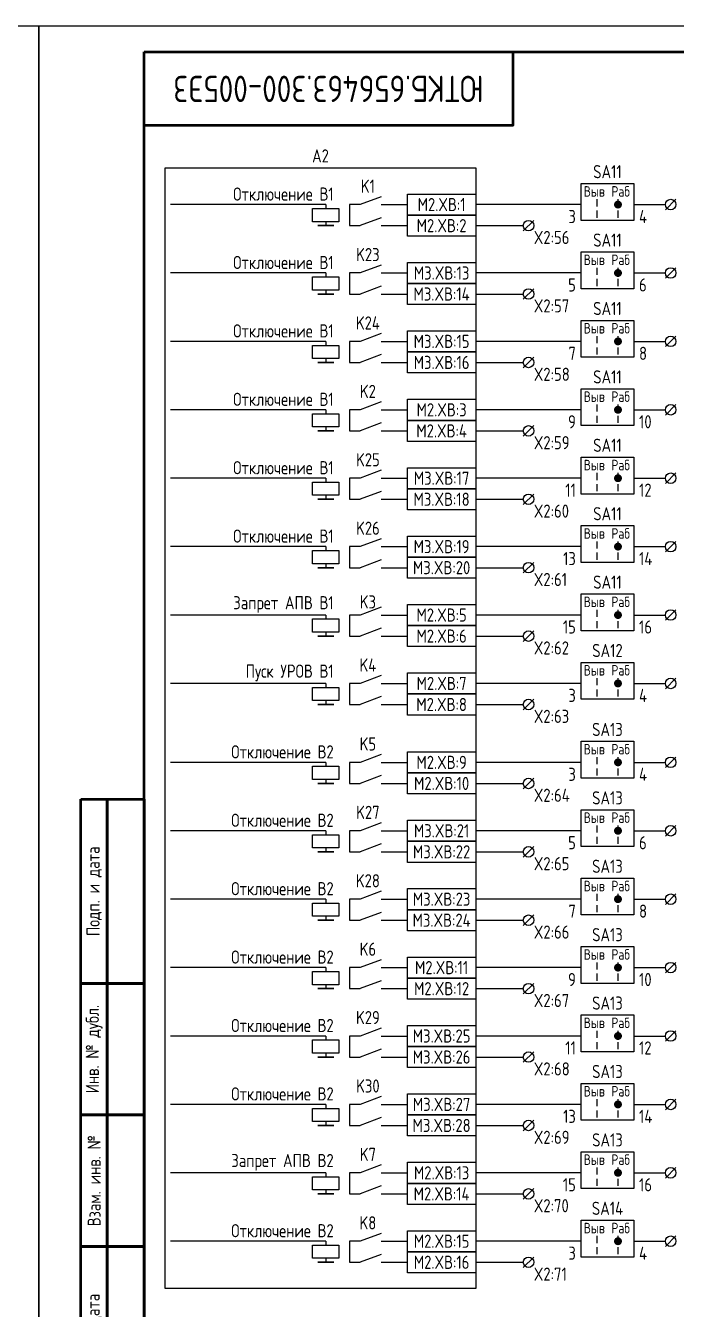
# Model space of a CAD drawing. Header units: millimetres. Extents: x -1102 to 3953, y -90 to 618.
# Drawn here: x 1677.5 to 1801.1, y 53.1 to 297 of the extents above; entities that cross this region are included whole.
import ezdxf

# ---------------------------------------------------------------- set-up
doc = ezdxf.new("R2010")
doc.units = ezdxf.units.MM
doc.styles.add('Gost_type_A', font='GOST_A.TTF')

# ---------------------------------------------------------------- blocks, each defined once
blk = doc.blocks.new('Формат_А3')
blk.add_lwpolyline([(-420, 297), (0, 297), (0, 0), (-420, 0)], close=True)
at = {"lineweight": 50}
blk.add_lwpolyline([(-400, 292), (-5, 292), (-5, 5), (-400, 5)], close=True, dxfattribs=at)
blk = doc.blocks.new('Штамп угловой верхний')
at = {"lineweight": 50}
blk.add_lwpolyline([(0, 0), (70, 0), (70, -14), (0, -14)], close=True, dxfattribs=at)
blk = doc.blocks.new('Штамп левый нижний')
at = {"lineweight": 50}
for points in [[(-12, 145), (-7, 145), (-7, 110), (-12, 110)], [(-7, 145), (0, 145), (0, 110), (-7, 110)], [(-12, 110), (-7, 110), (-7, 85), (-12, 85)], [(-7, 110), (0, 110), (0, 85), (-7, 85)], [(-12, 85), (-7, 85), (-7, 60), (-12, 60)], [(-7, 85), (0, 85), (0, 60), (-7, 60)], [(-12, 60), (-7, 60), (-7, 25), (-12, 25)], [(-7, 60), (0, 60), (0, 25), (-7, 25)], [(-12, 25), (-7, 25), (-7, 0), (-12, 0)], [(-7, 25), (0, 25), (0, 0), (-7, 0)]]:
    blk.add_lwpolyline(points, close=True, dxfattribs=at)
at = {"char_height": 2.5, "attachment_point": 5, "rotation": 90, "style": 'Gost_type_A'}
for s, insert, width in [('Подп. и дата', (-9.5, 127.5), 35), ('Инв. № дубл.', (-9.5, 97.5), 25), ('Взам. инв. №', (-9.5, 72.5), 25), ('Подп. и дата', (-9.5, 42.5), 35), ('Инв. N подл.', (-9.5, 12.5), 25)]:
    blk.add_mtext(s, dxfattribs=dict(at, insert=insert, width=width))
blk = doc.blocks.new('POINT')
at = {"const_width": 0.75}
blk.add_lwpolyline([(-0.375, 0, 1), (0.375, 0, 1)], format="xyb", close=True, dxfattribs=at)
blk = doc.blocks.new('Переключатель_положение')
for p, q in [((2, 1), (2, -0.34)), ((2, -1.14), (2, -2.49))]:
    blk.add_line(p, q)

msp = doc.modelspace()

# ---------------------------------------------------------------- linework, layer by layer
at = {"ltscale": 4.32}
for p, q in [((1745, 264.5), (1741, 263)), ((1745, 260.5), (1741, 259)), ((1745, 251.5), (1741, 250)), ((1745, 247.5), (1741, 246)), ((1745, 238.5), (1741, 237)), ((1745, 234.5), (1741, 233)), ((1745, 225.5), (1741, 224)), ((1745, 221.5), (1741, 220)), ((1745, 212.5), (1741, 211)), ((1745, 208.5), (1741, 207)), ((1745, 199.5), (1741, 198)), ((1745, 195.5), (1741, 194)), ((1745, 186.5), (1741, 185)), ((1745, 182.5), (1741, 181)), ((1745, 173.5), (1741, 172)), ((1745, 169.5), (1741, 168)), ((1745, 158.5), (1741, 157)), ((1745, 154.5), (1741, 153)), ((1745, 145.5), (1741, 144)), ((1745, 141.5), (1741, 140)), ((1745, 132.5), (1741, 131)), ((1745, 128.5), (1741, 127)), ((1745, 119.5), (1741, 118)), ((1745, 115.5), (1741, 114)), ((1745, 106.5), (1741, 105)), ((1745, 102.5), (1741, 101)), ((1745, 93.5), (1741, 92)), ((1745, 89.5), (1741, 88)), ((1745, 80.5), (1741, 79)), ((1745, 76.5), (1741, 75)), ((1745, 67.5), (1741, 66)), ((1745, 63.5), (1741, 62))]:
    msp.add_line(p, q, dxfattribs=at)
for p, q in [((1801.01, 264), (1799.01, 262)), ((1734.5, 263), (1705, 263)), ((1734.5, 263), (1734.5, 262.25)), ((1783, 263), (1763, 263)), ((1734.5, 259.75), (1734.5, 259)), ((1763, 259), (1772, 259)), ((1774.01, 260), (1772.01, 258)), ((1734.5, 250), (1705, 250)), ((1734.5, 250), (1734.5, 249.25)), ((1783, 250), (1763, 250)), ((1801.01, 251), (1799.01, 249)), ((1734.5, 246.75), (1734.5, 246)), ((1774.01, 247), (1772.01, 245)), ((1763, 246), (1772, 246)), ((1734.5, 237), (1705, 237)), ((1734.5, 237), (1734.5, 236.25)), ((1783, 237), (1763, 237)), ((1801.01, 238), (1799.01, 236)), ((1734.5, 233.75), (1734.5, 233)), ((1763, 233), (1772, 233)), ((1774.01, 234), (1772.01, 232)), ((1801.01, 225), (1799.01, 223)), ((1734.5, 224), (1705, 224)), ((1734.5, 224), (1734.5, 223.25)), ((1783, 224), (1763, 224)), ((1734.5, 220.75), (1734.5, 220)), ((1763, 220), (1772, 220)), ((1774.01, 221), (1772.01, 219)), ((1734.5, 211), (1705, 211)), ((1734.5, 211), (1734.5, 210.25)), ((1783, 211), (1763, 211)), ((1801.01, 212), (1799.01, 210)), ((1734.5, 207.75), (1734.5, 207)), ((1774.01, 208), (1772.01, 206)), ((1763, 207), (1772, 207)), ((1734.5, 198), (1705, 198)), ((1734.5, 198), (1734.5, 197.25)), ((1783, 198), (1763, 198)), ((1801.01, 199), (1799.01, 197)), ((1734.5, 194.75), (1734.5, 194)), ((1763, 194), (1772, 194)), ((1774.01, 195), (1772.01, 193)), ((1801.01, 186), (1799.01, 184)), ((1734.5, 185), (1705, 185)), ((1734.5, 185), (1734.5, 184.25)), ((1783, 185), (1763, 185)), ((1734.5, 181.75), (1734.5, 181)), ((1763, 181), (1772, 181)), ((1774.01, 182), (1772.01, 180)), ((1734.5, 172), (1705, 172)), ((1734.5, 172), (1734.5, 171.25)), ((1783, 172), (1763, 172)), ((1801.01, 173), (1799.01, 171)), ((1734.5, 168.75), (1734.5, 168)), ((1774.01, 169), (1772.01, 167)), ((1763, 168), (1772, 168)), ((1734.5, 157), (1705, 157)), ((1734.5, 157), (1734.5, 156.25)), ((1783, 157), (1763, 157)), ((1801.01, 158), (1799.01, 156)), ((1734.5, 153.75), (1734.5, 153)), ((1774.01, 154), (1772.01, 152)), ((1763, 153), (1772, 153)), ((1734.5, 144), (1705, 144)), ((1734.5, 144), (1734.5, 143.25)), ((1783, 144), (1763, 144)), ((1801.01, 145), (1799.01, 143)), ((1734.5, 140.75), (1734.5, 140)), ((1763, 140), (1772, 140)), ((1774.01, 141), (1772.01, 139)), ((1801.01, 132), (1799.01, 130)), ((1734.5, 131), (1705, 131)), ((1734.5, 131), (1734.5, 130.25)), ((1783, 131), (1763, 131)), ((1734.5, 127.75), (1734.5, 127)), ((1763, 127), (1772, 127)), ((1774.01, 128), (1772.01, 126)), ((1734.5, 118), (1705, 118)), ((1734.5, 118), (1734.5, 117.25)), ((1783, 118), (1763, 118)), ((1801.01, 119), (1799.01, 117)), ((1734.5, 114.75), (1734.5, 114)), ((1774.01, 115), (1772.01, 113)), ((1763, 114), (1772, 114)), ((1734.5, 105), (1705, 105)), ((1734.5, 105), (1734.5, 104.25)), ((1783, 105), (1763, 105)), ((1801.01, 106), (1799.01, 104)), ((1734.5, 101.75), (1734.5, 101)), ((1763, 101), (1772, 101)), ((1774.01, 102), (1772.01, 100)), ((1801.01, 93), (1799.01, 91)), ((1734.5, 92), (1705, 92)), ((1734.5, 92), (1734.5, 91.25)), ((1783, 92), (1763, 92)), ((1734.5, 88.75), (1734.5, 88)), ((1763, 88), (1772, 88)), ((1774.01, 89), (1772.01, 87)), ((1734.5, 79), (1705, 79)), ((1734.5, 79), (1734.5, 78.25)), ((1783, 79), (1763, 79)), ((1801.01, 80), (1799.01, 78)), ((1734.5, 75.75), (1734.5, 75)), ((1774.01, 76), (1772.01, 74)), ((1763, 75), (1772, 75)), ((1734.5, 66), (1705, 66)), ((1734.5, 66), (1734.5, 65.25)), ((1783, 66), (1763, 66)), ((1801.01, 67), (1799.01, 65)), ((1734.5, 62.75), (1734.5, 62)), ((1763, 62), (1772, 62)), ((1774.01, 63), (1772.01, 61))]:
    msp.add_line(p, q)
at = {"ltscale": 1.08}
for p, q in [((1741, 263), (1739, 263)), ((1739, 263), (1739, 259)), ((1745, 263), (1750, 263)), ((1739, 259), (1741, 259)), ((1745, 259), (1750, 259)), ((1741, 250), (1739, 250)), ((1739, 250), (1739, 246)), ((1745, 250), (1750, 250)), ((1739, 246), (1741, 246)), ((1745, 246), (1750, 246)), ((1741, 237), (1739, 237)), ((1739, 237), (1739, 233)), ((1745, 237), (1750, 237)), ((1739, 233), (1741, 233)), ((1745, 233), (1750, 233)), ((1741, 224), (1739, 224)), ((1739, 224), (1739, 220)), ((1745, 224), (1750, 224)), ((1739, 220), (1741, 220)), ((1745, 220), (1750, 220)), ((1741, 211), (1739, 211)), ((1739, 211), (1739, 207)), ((1745, 211), (1750, 211)), ((1739, 207), (1741, 207)), ((1745, 207), (1750, 207)), ((1741, 198), (1739, 198)), ((1739, 198), (1739, 194)), ((1745, 198), (1750, 198)), ((1739, 194), (1741, 194)), ((1745, 194), (1750, 194)), ((1741, 185), (1739, 185)), ((1739, 185), (1739, 181)), ((1745, 185), (1750, 185)), ((1739, 181), (1741, 181)), ((1745, 181), (1750, 181)), ((1741, 172), (1739, 172)), ((1739, 172), (1739, 168)), ((1745, 172), (1750, 172)), ((1739, 168), (1741, 168)), ((1745, 168), (1750, 168)), ((1741, 157), (1739, 157)), ((1739, 157), (1739, 153)), ((1745, 157), (1750, 157)), ((1739, 153), (1741, 153)), ((1745, 153), (1750, 153)), ((1741, 144), (1739, 144)), ((1739, 144), (1739, 140)), ((1745, 144), (1750, 144)), ((1739, 140), (1741, 140)), ((1745, 140), (1750, 140)), ((1741, 131), (1739, 131)), ((1739, 131), (1739, 127)), ((1745, 131), (1750, 131)), ((1739, 127), (1741, 127)), ((1745, 127), (1750, 127)), ((1741, 118), (1739, 118)), ((1739, 118), (1739, 114)), ((1745, 118), (1750, 118)), ((1739, 114), (1741, 114)), ((1745, 114), (1750, 114)), ((1741, 105), (1739, 105)), ((1739, 105), (1739, 101)), ((1745, 105), (1750, 105)), ((1739, 101), (1741, 101)), ((1745, 101), (1750, 101)), ((1741, 92), (1739, 92)), ((1739, 92), (1739, 88)), ((1745, 92), (1750, 92)), ((1739, 88), (1741, 88)), ((1745, 88), (1750, 88)), ((1741, 79), (1739, 79)), ((1739, 79), (1739, 75)), ((1745, 79), (1750, 79)), ((1739, 75), (1741, 75)), ((1745, 75), (1750, 75)), ((1741, 66), (1739, 66)), ((1739, 66), (1739, 62)), ((1745, 66), (1750, 66)), ((1739, 62), (1741, 62)), ((1745, 62), (1750, 62))]:
    msp.add_line(p, q, dxfattribs=at)
at = {"ltscale": 4}
for p, q in [((1793, 263), (1799.01, 263)), ((1793, 250), (1799.01, 250)), ((1793, 237), (1799.01, 237)), ((1793, 224), (1799.01, 224)), ((1793, 211), (1799.01, 211)), ((1793, 198), (1799.01, 198)), ((1793, 185), (1799.01, 185)), ((1793, 172), (1799.01, 172)), ((1793, 157), (1799.01, 157)), ((1793, 144), (1799.01, 144)), ((1793, 131), (1799.01, 131)), ((1793, 118), (1799.01, 118)), ((1793, 105), (1799.01, 105)), ((1793, 92), (1799.01, 92)), ((1793, 79), (1799.01, 79)), ((1793, 66), (1799.01, 66))]:
    msp.add_line(p, q, dxfattribs=at)
for points in [[(1704, 270), (1763, 270), (1763, 57), (1704, 57)], [(1783, 267), (1793, 267), (1793, 260), (1783, 260)], [(1750, 265), (1763, 265), (1763, 261), (1750, 261)], [(1737, 262.25), (1737, 259.75), (1732, 259.75), (1732, 262.25)], [(1736, 259), (1733, 259)], [(1750, 261), (1763, 261), (1763, 257), (1750, 257)], [(1783, 254), (1793, 254), (1793, 247), (1783, 247)], [(1750, 252), (1763, 252), (1763, 248), (1750, 248)], [(1737, 249.25), (1737, 246.75), (1732, 246.75), (1732, 249.25)], [(1750, 248), (1763, 248), (1763, 244), (1750, 244)], [(1736, 246), (1733, 246)], [(1783, 241), (1793, 241), (1793, 234), (1783, 234)], [(1750, 239), (1763, 239), (1763, 235), (1750, 235)], [(1737, 236.25), (1737, 233.75), (1732, 233.75), (1732, 236.25)], [(1750, 235), (1763, 235), (1763, 231), (1750, 231)], [(1736, 233), (1733, 233)], [(1783, 228), (1793, 228), (1793, 221), (1783, 221)], [(1750, 226), (1763, 226), (1763, 222), (1750, 222)], [(1737, 223.25), (1737, 220.75), (1732, 220.75), (1732, 223.25)], [(1750, 222), (1763, 222), (1763, 218), (1750, 218)], [(1736, 220), (1733, 220)], [(1783, 215), (1793, 215), (1793, 208), (1783, 208)], [(1750, 213), (1763, 213), (1763, 209), (1750, 209)], [(1737, 210.25), (1737, 207.75), (1732, 207.75), (1732, 210.25)], [(1750, 209), (1763, 209), (1763, 205), (1750, 205)], [(1736, 207), (1733, 207)], [(1783, 202), (1793, 202), (1793, 195), (1783, 195)], [(1750, 200), (1763, 200), (1763, 196), (1750, 196)], [(1737, 197.25), (1737, 194.75), (1732, 194.75), (1732, 197.25)], [(1750, 196), (1763, 196), (1763, 192), (1750, 192)], [(1736, 194), (1733, 194)], [(1783, 189), (1793, 189), (1793, 182), (1783, 182)], [(1750, 187), (1763, 187), (1763, 183), (1750, 183)], [(1737, 184.25), (1737, 181.75), (1732, 181.75), (1732, 184.25)], [(1750, 183), (1763, 183), (1763, 179), (1750, 179)], [(1736, 181), (1733, 181)], [(1783, 176), (1793, 176), (1793, 169), (1783, 169)], [(1750, 174), (1763, 174), (1763, 170), (1750, 170)], [(1737, 171.25), (1737, 168.75), (1732, 168.75), (1732, 171.25)], [(1750, 170), (1763, 170), (1763, 166), (1750, 166)], [(1736, 168), (1733, 168)], [(1750, 159), (1763, 159), (1763, 155), (1750, 155)], [(1783, 161), (1793, 161), (1793, 154), (1783, 154)], [(1737, 156.25), (1737, 153.75), (1732, 153.75), (1732, 156.25)], [(1750, 155), (1763, 155), (1763, 151), (1750, 151)], [(1736, 153), (1733, 153)], [(1783, 148), (1793, 148), (1793, 141), (1783, 141)], [(1750, 146), (1763, 146), (1763, 142), (1750, 142)], [(1737, 143.25), (1737, 140.75), (1732, 140.75), (1732, 143.25)], [(1750, 142), (1763, 142), (1763, 138), (1750, 138)], [(1736, 140), (1733, 140)], [(1783, 135), (1793, 135), (1793, 128), (1783, 128)], [(1750, 133), (1763, 133), (1763, 129), (1750, 129)], [(1737, 130.25), (1737, 127.75), (1732, 127.75), (1732, 130.25)], [(1736, 127), (1733, 127)], [(1750, 129), (1763, 129), (1763, 125), (1750, 125)], [(1783, 122), (1793, 122), (1793, 115), (1783, 115)], [(1750, 120), (1763, 120), (1763, 116), (1750, 116)], [(1737, 117.25), (1737, 114.75), (1732, 114.75), (1732, 117.25)], [(1750, 116), (1763, 116), (1763, 112), (1750, 112)], [(1736, 114), (1733, 114)], [(1783, 109), (1793, 109), (1793, 102), (1783, 102)], [(1750, 107), (1763, 107), (1763, 103), (1750, 103)], [(1737, 104.25), (1737, 101.75), (1732, 101.75), (1732, 104.25)], [(1750, 103), (1763, 103), (1763, 99), (1750, 99)], [(1736, 101), (1733, 101)], [(1783, 96), (1793, 96), (1793, 89), (1783, 89)], [(1750, 94), (1763, 94), (1763, 90), (1750, 90)], [(1737, 91.25), (1737, 88.75), (1732, 88.75), (1732, 91.25)], [(1736, 88), (1733, 88)], [(1750, 90), (1763, 90), (1763, 86), (1750, 86)], [(1783, 83), (1793, 83), (1793, 76), (1783, 76)], [(1750, 81), (1763, 81), (1763, 77), (1750, 77)], [(1737, 78.25), (1737, 75.75), (1732, 75.75), (1732, 78.25)], [(1750, 77), (1763, 77), (1763, 73), (1750, 73)], [(1736, 75), (1733, 75)], [(1783, 70), (1793, 70), (1793, 63), (1783, 63)], [(1750, 68), (1763, 68), (1763, 64), (1750, 64)], [(1737, 65.25), (1737, 62.75), (1732, 62.75), (1732, 65.25)], [(1750, 64), (1763, 64), (1763, 60), (1750, 60)], [(1736, 62), (1733, 62)]]:
    msp.add_lwpolyline(points, close=True)
for centre in [(1800.01, 263), (1773.01, 259), (1800.01, 250), (1773.01, 246), (1800.01, 237), (1773.01, 233), (1800.01, 224), (1773.01, 220), (1800.01, 211), (1773.01, 207), (1800.01, 198), (1773.01, 194), (1800.01, 185), (1773.01, 181), (1800.01, 172), (1773.01, 168), (1800.01, 157), (1773.01, 153), (1800.01, 144), (1773.01, 140), (1800.01, 131), (1773.01, 127), (1800.01, 118), (1773.01, 114), (1800.01, 105), (1773.01, 101), (1800.01, 92), (1773.01, 88), (1800.01, 79), (1773.01, 75), (1800.01, 66), (1773.01, 62)]:
    msp.add_circle(centre, 1)

# ---------------------------------------------------------------- block references
for name, p in [('Формат_А3', (1680, 0)), ('Формат_А3', (2100, 0)), ('Штамп угловой верхний', (1700, 292)), ('Переключатель_положение', (1784, 263)), ('POINT', (1790, 263)), ('Переключатель_положение', (1788, 263)), ('Переключатель_положение', (1784, 250)), ('POINT', (1790, 250)), ('Переключатель_положение', (1788, 250)), ('Переключатель_положение', (1784, 237)), ('POINT', (1790, 237)), ('Переключатель_положение', (1788, 237)), ('Переключатель_положение', (1784, 224)), ('POINT', (1790, 224)), ('Переключатель_положение', (1788, 224)), ('Переключатель_положение', (1784, 211)), ('POINT', (1790, 211)), ('Переключатель_положение', (1788, 211)), ('Переключатель_положение', (1784, 198)), ('POINT', (1790, 198)), ('Переключатель_положение', (1788, 198)), ('Переключатель_положение', (1784, 185)), ('POINT', (1790, 185)), ('Переключатель_положение', (1788, 185)), ('Переключатель_положение', (1784, 172)), ('POINT', (1790, 172)), ('Переключатель_положение', (1788, 172)), ('Переключатель_положение', (1784, 157)), ('POINT', (1790, 157)), ('Переключатель_положение', (1788, 157)), ('Штамп левый нижний', (1700, 5)), ('Переключатель_положение', (1784, 144)), ('POINT', (1790, 144)), ('Переключатель_положение', (1788, 144)), ('Переключатель_положение', (1784, 131)), ('POINT', (1790, 131)), ('Переключатель_положение', (1788, 131)), ('Переключатель_положение', (1784, 118)), ('POINT', (1790, 118)), ('Переключатель_положение', (1788, 118)), ('Переключатель_положение', (1784, 105)), ('POINT', (1790, 105)), ('Переключатель_положение', (1788, 105)), ('Переключатель_положение', (1784, 92)), ('POINT', (1790, 92)), ('Переключатель_положение', (1788, 92)), ('Переключатель_положение', (1784, 79)), ('POINT', (1790, 79)), ('Переключатель_положение', (1788, 79)), ('Переключатель_положение', (1784, 66)), ('POINT', (1790, 66)), ('Переключатель_положение', (1788, 66))]:
    msp.add_blockref(name, p)

# ---------------------------------------------------------------- texts
at = {"insert": (1735, 285), "char_height": 5, "width": 70, "attachment_point": 5, "rotation": 180, "style": 'Gost_type_A'}
msp.add_mtext('ЮТКБ.656463.300-005Э3', dxfattribs=at)
at = {"char_height": 2.5, "line_spacing_factor": 0.9, "style": 'Gost_type_A'}
for s, insert, width, attachment_point in [('A2', (1733.5, 271), 59, 8), ('X2:56', (1774.01, 258), 8, 1), ('X2:57', (1774.01, 245), 8, 1), ('X2:58', (1774.01, 232), 8, 1), ('X2:59', (1774.01, 219), 8, 1), ('X2:60', (1774.01, 206), 8, 1), ('X2:61', (1774.01, 193), 8, 1), ('X2:62', (1774.01, 180), 8, 1), ('X2:63', (1774.01, 167), 8, 1), ('X2:64', (1774.01, 152), 8, 1), ('X2:65', (1774.01, 139), 8, 1), ('X2:66', (1774.01, 126), 8, 1), ('X2:67', (1774.01, 113), 8, 1), ('X2:68', (1774.01, 100), 8, 1), ('X2:69', (1774.01, 87), 8, 1), ('X2:70', (1774.01, 74), 8, 1), ('X2:71', (1774.01, 61), 8, 1)]:
    msp.add_mtext(s, dxfattribs=dict(at, insert=insert, width=width, attachment_point=attachment_point))
at = {"style": 'Gost_type_A'}
for s, insert, char_height, width, attachment_point in [('SA11', (1788, 268), 2.5, 10, 8), ('Отключение В1', (1736, 265), 2.5, 31.0015, 6), ('K1', (1742.5, 266.5), 2.5, 5, 5), ('Выв', (1785.5, 265.5), 2, 5, 5), ('Раб', (1790.5, 265.5), 2, 5, 5), ('M2.XВ:1', (1756.5, 263), 2.5, 13, 5), ('3', (1782, 261.98), 2.5, 5, 3), ('4', (1794, 261.98), 2.5, 5, 1), ('M2.XВ:2', (1756.5, 259), 2.5, 13, 5), ('SA11', (1788, 255), 2.5, 10, 8), ('K23', (1742.5, 253.5), 2.5, 5, 5), ('Выв', (1785.5, 252.5), 2, 5, 5), ('Раб', (1790.5, 252.5), 2, 5, 5), ('M3.XВ:13', (1756.5, 250), 2.5, 13, 5), ('5', (1782, 248.98), 2.5, 5, 3), ('6', (1794, 248.98), 2.5, 5, 1), ('M3.XВ:14', (1756.5, 246), 2.5, 13, 5), ('SA11', (1788, 242), 2.5, 10, 8), ('K24', (1742.5, 240.5), 2.5, 5, 5), ('Выв', (1785.5, 239.5), 2, 5, 5), ('Раб', (1790.5, 239.5), 2, 5, 5), ('M3.XВ:15', (1756.5, 237), 2.5, 13, 5), ('M3.XВ:16', (1756.5, 233), 2.5, 13, 5), ('7', (1782, 235.98), 2.5, 5, 3), ('8', (1794, 235.98), 2.5, 5, 1), ('SA11', (1788, 229), 2.5, 10, 8), ('Отключение В1', (1736, 226), 2.5, 31.0015, 6), ('K2', (1742.5, 227.5), 2.5, 5, 5), ('Выв', (1785.5, 226.5), 2, 5, 5), ('Раб', (1790.5, 226.5), 2, 5, 5), ('M2.XВ:3', (1756.5, 224), 2.5, 13, 5), ('9', (1782, 222.98), 2.5, 5, 3), ('10', (1794, 222.98), 2.5, 5, 1), ('M2.XВ:4', (1756.5, 220), 2.5, 13, 5), ('SA11', (1788, 216), 2.5, 10, 8), ('K25', (1742.5, 214.5), 2.5, 5, 5), ('M3.XВ:17', (1756.5, 211), 2.5, 13, 5), ('Выв', (1785.5, 213.5), 2, 5, 5), ('Раб', (1790.5, 213.5), 2, 5, 5), ('11', (1782, 209.98), 2.5, 5, 3), ('12', (1794, 209.98), 2.5, 5, 1), ('M3.XВ:18', (1756.5, 207), 2.5, 13, 5), ('SA11', (1788, 203), 2.5, 10, 8), ('K26', (1742.5, 201.5), 2.5, 5, 5), ('Выв', (1785.5, 200.5), 2, 5, 5), ('Раб', (1790.5, 200.5), 2, 5, 5), ('M3.XВ:19', (1756.5, 198), 2.5, 13, 5), ('M3.XВ:20', (1756.5, 194), 2.5, 13, 5), ('13', (1782, 196.98), 2.5, 5, 3), ('14', (1794, 196.98), 2.5, 5, 1), ('SA11', (1788, 190), 2.5, 10, 8), ('Запрет АПВ В1', (1736, 187), 2.5, 31.0015, 6), ('K3', (1742.5, 187.5), 2.5, 5, 5), ('Выв', (1785.5, 187.5), 2, 5, 5), ('Раб', (1790.5, 187.5), 2, 5, 5), ('M2.XВ:5', (1756.5, 185), 2.5, 13, 5), ('15', (1782, 183.98), 2.5, 5, 3), ('16', (1794, 183.98), 2.5, 5, 1), ('M2.XВ:6', (1756.5, 181), 2.5, 13, 5), ('SA12', (1788, 177), 2.5, 10, 8), ('K4', (1742.5, 175.5), 2.5, 5, 5), ('{\\C210;Пуск УРОВ В1}', (1736, 174), 2.5, 31.0015, 6), ('M2.XВ:7', (1756.5, 172), 2.5, 13, 5), ('Выв', (1785.5, 174.5), 2, 5, 5), ('Раб', (1790.5, 174.5), 2, 5, 5), ('3', (1782, 170.98), 2.5, 5, 3), ('4', (1794, 170.98), 2.5, 5, 1), ('M2.XВ:8', (1756.5, 168), 2.5, 13, 5), ('SA13', (1788, 162), 2.5, 10, 8), ('K5', (1742.5, 160.5), 2.5, 5, 5), ('Отключение В2', (1736, 159), 2.5, 31.0015, 6), ('Выв', (1785.5, 159.5), 2, 5, 5), ('Раб', (1790.5, 159.5), 2, 5, 5), ('M2.XВ:9', (1756.5, 157), 2.5, 13, 5), ('M2.XВ:10', (1756.5, 153), 2.5, 13, 5), ('3', (1782, 155.98), 2.5, 5, 3), ('4', (1794, 155.98), 2.5, 5, 1), ('SA13', (1788, 149), 2.5, 10, 8), ('K27', (1742.5, 147.5), 2.5, 5, 5), ('Выв', (1785.5, 146.5), 2, 5, 5), ('Раб', (1790.5, 146.5), 2, 5, 5), ('M3.XВ:21', (1756.5, 144), 2.5, 13, 5), ('5', (1782, 142.98), 2.5, 5, 3), ('6', (1794, 142.98), 2.5, 5, 1), ('M3.XВ:22', (1756.5, 140), 2.5, 13, 5), ('SA13', (1788, 136), 2.5, 10, 8), ('K28', (1742.5, 134.5), 2.5, 5, 5), ('Выв', (1785.5, 133.5), 2, 5, 5), ('Раб', (1790.5, 133.5), 2, 5, 5), ('M3.XВ:23', (1756.5, 131), 2.5, 13, 5), ('7', (1782, 129.98), 2.5, 5, 3), ('8', (1794, 129.98), 2.5, 5, 1), ('M3.XВ:24', (1756.5, 127), 2.5, 13, 5), ('SA13', (1788, 123), 2.5, 10, 8), ('K6', (1742.5, 121.5), 2.5, 5, 5), ('Отключение В2', (1736, 120), 2.5, 31.0015, 6), ('Выв', (1785.5, 120.5), 2, 5, 5), ('Раб', (1790.5, 120.5), 2, 5, 5), ('M2.XВ:11', (1756.5, 118), 2.5, 13, 5), ('M2.XВ:12', (1756.5, 114), 2.5, 13, 5), ('9', (1782, 116.98), 2.5, 5, 3), ('10', (1794, 116.98), 2.5, 5, 1), ('SA13', (1788, 110), 2.5, 10, 8), ('K29', (1742.5, 108.5), 2.5, 5, 5), ('Выв', (1785.5, 107.5), 2, 5, 5), ('Раб', (1790.5, 107.5), 2, 5, 5), ('M3.XВ:25', (1756.5, 105), 2.5, 13, 5), ('11', (1782, 103.98), 2.5, 5, 3), ('12', (1794, 103.98), 2.5, 5, 1), ('M3.XВ:26', (1756.5, 101), 2.5, 13, 5), ('SA13', (1788, 97), 2.5, 10, 8), ('K30', (1742.5, 95.5), 2.5, 5, 5), ('Выв', (1785.5, 94.5), 2, 5, 5), ('Раб', (1790.5, 94.5), 2, 5, 5), ('M3.XВ:27', (1756.5, 92), 2.5, 13, 5), ('13', (1782, 90.98), 2.5, 5, 3), ('14', (1794, 90.98), 2.5, 5, 1), ('M3.XВ:28', (1756.5, 88), 2.5, 13, 5), ('SA13', (1788, 84), 2.5, 10, 8), ('K7', (1742.5, 82.5), 2.5, 5, 5), ('Запрет АПВ В2', (1736, 81), 2.5, 31.0015, 6), ('Выв', (1785.5, 81.5), 2, 5, 5), ('Раб', (1790.5, 81.5), 2, 5, 5), ('M2.XВ:13', (1756.5, 79), 2.5, 13, 5), ('M2.XВ:14', (1756.5, 75), 2.5, 13, 5), ('15', (1782, 77.98), 2.5, 5, 3), ('16', (1794, 77.98), 2.5, 5, 1), ('SA14', (1788, 71), 2.5, 10, 8), ('K8', (1742.5, 69.5), 2.5, 5, 5), ('Отключение В2', (1736, 68), 2.5, 31.0015, 6), ('Выв', (1785.5, 68.5), 2, 5, 5), ('Раб', (1790.5, 68.5), 2, 5, 5), ('M2.XВ:15', (1756.5, 66), 2.5, 13, 5), ('3', (1782, 64.98), 2.5, 5, 3), ('4', (1794, 64.98), 2.5, 5, 1), ('M2.XВ:16', (1756.5, 62), 2.5, 13, 5)]:
    msp.add_mtext(s, dxfattribs=dict(at, insert=insert, char_height=char_height, width=width, attachment_point=attachment_point))
at = {"color": 210, "char_height": 2.5, "width": 31.0015, "attachment_point": 6, "style": 'Gost_type_A'}
for s, insert in [('Отключение В1', (1736, 252)), ('Отключение В1', (1736, 239)), ('Отключение В1', (1736, 213)), ('Отключение В1', (1736, 200)), ('Отключение В2', (1736, 146)), ('Отключение В2', (1736, 133)), ('Отключение В2', (1736, 107)), ('Отключение В2', (1736, 94))]:
    msp.add_mtext(s, dxfattribs=dict(at, insert=insert))

doc.saveas('drawing.dxf')
